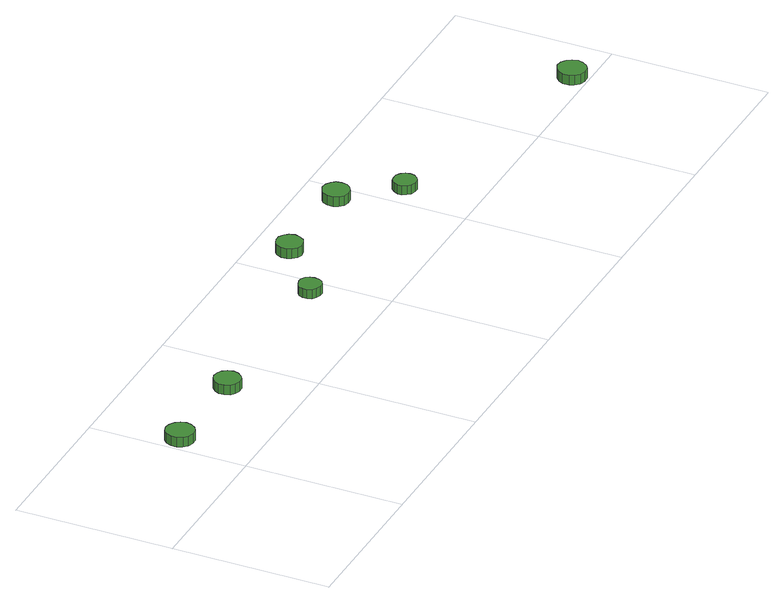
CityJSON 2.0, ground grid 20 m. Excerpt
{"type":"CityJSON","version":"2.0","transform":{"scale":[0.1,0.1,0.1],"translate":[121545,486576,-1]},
"CityObjects":{
"tree1":{"type":"SolitaryVegetationObject","attributes":{"function":"something"},"geometry":[{"type":"MultiSurface","lod":"1","boundaries":[[[0,1,2,3,4,5,6,7,8,9,10,11,12,13,14]],[[15,16,17,18,19,20,21,22,23,24,25,26,27,28,29]],[[0,29,28,1]],[[1,28,27,2]],[[2,27,26,3]],[[3,26,25,4]],[[4,25,24,5]],[[5,24,23,6]],[[6,23,22,7]],[[7,22,21,8]],[[8,21,20,9]],[[9,20,19,10]],[[10,19,18,11]],[[11,18,17,12]],[[12,17,16,13]],[[13,16,15,14]],[[14,15,29,0]]]}]},
"tree2":{"type":"SolitaryVegetationObject","attributes":{"function":"something"},"geometry":[{"type":"MultiSurface","lod":"1","boundaries":[[[30,31,32,33,34,35,36,37,38,39,40,41,42,43,44]],[[45,46,47,48,49,50,51,52,53,54,55,56,57,58,59]],[[30,59,58,31]],[[31,58,57,32]],[[32,57,56,33]],[[33,56,55,34]],[[34,55,54,35]],[[35,54,53,36]],[[36,53,52,37]],[[37,52,51,38]],[[38,51,50,39]],[[39,50,49,40]],[[40,49,48,41]],[[41,48,47,42]],[[42,47,46,43]],[[43,46,45,44]],[[44,45,59,30]]]}]},
"tree3":{"type":"SolitaryVegetationObject","attributes":{"function":"something"},"geometry":[{"type":"MultiSurface","lod":"1","boundaries":[[[60,61,62,63,64,65,66,67,68,69,70,71,72,73,74]],[[75,76,77,78,79,80,81,82,83,84,85,86,87,88,89]],[[60,89,88,61]],[[61,88,87,62]],[[62,87,86,63]],[[63,86,85,64]],[[64,85,84,65]],[[65,84,83,66]],[[66,83,82,67]],[[67,82,81,68]],[[68,81,80,69]],[[69,80,79,70]],[[70,79,78,71]],[[71,78,77,72]],[[72,77,76,73]],[[73,76,75,74]],[[74,75,89,60]]]}]},
"tree4":{"type":"SolitaryVegetationObject","attributes":{"function":"something"},"geometry":[{"type":"MultiSurface","lod":"1","boundaries":[[[90,91,92,93,94,95,96,97,98,99,100,101,102,103,104]],[[105,106,107,108,109,110,111,112,113,114,115,116,117,118,119]],[[90,119,118,91]],[[91,118,117,92]],[[92,117,116,93]],[[93,116,115,94]],[[94,115,114,95]],[[95,114,113,96]],[[96,113,112,97]],[[97,112,111,98]],[[98,111,110,99]],[[99,110,109,100]],[[100,109,108,101]],[[101,108,107,102]],[[102,107,106,103]],[[103,106,105,104]],[[104,105,119,90]]]}]},
"tree5":{"type":"SolitaryVegetationObject","attributes":{"function":"something"},"geometry":[{"type":"MultiSurface","lod":"1","boundaries":[[[120,121,122,123,124,125,126,127,128,129,130,131,132,133,134]],[[135,136,137,138,139,140,141,142,143,144,145,146,147,148,149]],[[120,149,148,121]],[[121,148,147,122]],[[122,147,146,123]],[[123,146,145,124]],[[124,145,144,125]],[[125,144,143,126]],[[126,143,142,127]],[[127,142,141,128]],[[128,141,140,129]],[[129,140,139,130]],[[130,139,138,131]],[[131,138,137,132]],[[132,137,136,133]],[[133,136,135,134]],[[134,135,149,120]]]}]},
"tree6":{"type":"SolitaryVegetationObject","attributes":{"function":"something"},"geometry":[{"type":"MultiSurface","lod":"1","boundaries":[[[150,151,152,153,154,155,156,157,158,159,160,161,162,163,164]],[[165,166,167,168,169,170,171,172,173,174,175,176,177,178,179]],[[150,179,178,151]],[[151,178,177,152]],[[152,177,176,153]],[[153,176,175,154]],[[154,175,174,155]],[[155,174,173,156]],[[156,173,172,157]],[[157,172,171,158]],[[158,171,170,159]],[[159,170,169,160]],[[160,169,168,161]],[[161,168,167,162]],[[162,167,166,163]],[[163,166,165,164]],[[164,165,179,150]]]}]},
"tree7":{"type":"SolitaryVegetationObject","attributes":{"function":"something"},"geometry":[{"type":"MultiSurface","lod":"1","boundaries":[[[180,181,182,183,184,185,186,187,188,189,190,191,192,193,194]],[[195,196,197,198,199,200,201,202,203,204,205,206,207,208,209]],[[180,209,208,181]],[[181,208,207,182]],[[182,207,206,183]],[[183,206,205,184]],[[184,205,204,185]],[[185,204,203,186]],[[186,203,202,187]],[[187,202,201,188]],[[188,201,200,189]],[[189,200,199,190]],[[190,199,198,191]],[[191,198,197,192]],[[192,197,196,193]],[[193,196,195,194]],[[194,195,209,180]]]}]}
},
"vertices":[
[40,94,22],[38,101,22],[34,107,22],[27,111,22],[20,112,22],[13,110,22],[8,105,22],[5,98,22],[5,91,22],[8,84,22],[13,79,22],[20,77,22],[27,77,22],[34,81,22],[38,87,22],[38,87,9],[34,81,9],[27,77,9],[20,77,9],[13,79,9],[8,84,9],[5,91,9],[5,98,9],[8,105,9],[13,110,9],[20,112,9],[27,111,9],[34,107,9],[38,101,9],[40,94,9],
[164,92,23],[162,99,23],[158,105,23],[152,108,23],[145,109,23],[139,107,23],[134,102,23],[131,96,23],[131,89,23],[134,82,23],[139,78,23],[145,76,23],[152,76,23],[158,80,23],[162,85,23],[162,85,10],[158,80,10],[152,76,10],[145,76,10],[139,78,10],[134,82,10],[131,89,10],[131,96,10],[134,102,10],[139,107,10],[145,109,10],[152,108,10],[158,105,10],[162,99,10],[164,92,10],
[388,93,24],[387,99,24],[384,104,24],[378,107,24],[373,107,24],[367,105,24],[362,101,24],[360,96,24],[360,90,24],[362,85,24],[367,81,24],[373,79,24],[378,79,24],[384,82,24],[387,87,24],[387,87,12],[384,82,12],[378,79,12],[373,79,12],[367,81,12],[362,85,12],[360,90,12],[360,96,12],[362,101,12],[367,105,12],[373,107,12],[378,107,12],[384,104,12],[387,99,12],[388,93,12],
[467,155,22],[465,162,22],[461,167,22],[455,171,22],[448,171,22],[442,169,22],[437,165,22],[434,158,22],[434,151,22],[437,145,22],[442,140,22],[448,138,22],[455,139,22],[461,142,22],[465,148,22],[465,148,9],[461,142,9],[455,139,9],[448,138,9],[442,140,9],[437,145,9],[434,151,9],[434,158,9],[437,165,9],[442,169,9],[448,171,9],[455,171,9],[461,167,9],[465,162,9],[467,155,9],
[592,154,23],[591,161,23],[587,166,23],[581,170,23],[574,171,23],[567,168,23],[562,164,23],[559,157,23],[559,150,23],[562,144,23],[567,139,23],[574,137,23],[581,138,23],[587,142,23],[591,147,23],[591,147,10],[587,142,10],[581,138,10],[574,137,10],[567,139,10],[562,144,10],[559,150,10],[559,157,10],[562,164,10],[567,168,10],[574,171,10],[581,170,10],[587,166,10],[591,161,10],[592,154,10],
[642,90,24],[641,96,24],[637,101,24],[632,104,24],[626,104,24],[620,103,24],[616,99,24],[613,93,24],[613,87,24],[616,82,24],[620,78,24],[626,76,24],[632,76,24],[637,79,24],[641,84,24],[641,84,12],[637,79,12],[632,76,12],[626,76,12],[620,78,12],[616,82,12],[613,87,12],[613,93,12],[616,99,12],[620,103,12],[626,104,12],[632,104,12],[637,101,12],[641,96,12],[642,90,12],
[947,18,26],[945,25,26],[941,31,26],[935,35,26],[927,36,26],[920,33,26],[915,28,26],[912,22,26],[912,14,26],[915,8,26],[920,3,26],[927,0,26],[935,1,26],[941,5,26],[945,11,26],[945,11,13],[941,5,13],[935,1,13],[927,0,13],[920,3,13],[915,8,13],[912,14,13],[912,22,13],[915,28,13],[920,33,13],[927,36,13],[935,35,13],[941,31,13],[945,25,13],[947,18,13]
]}
